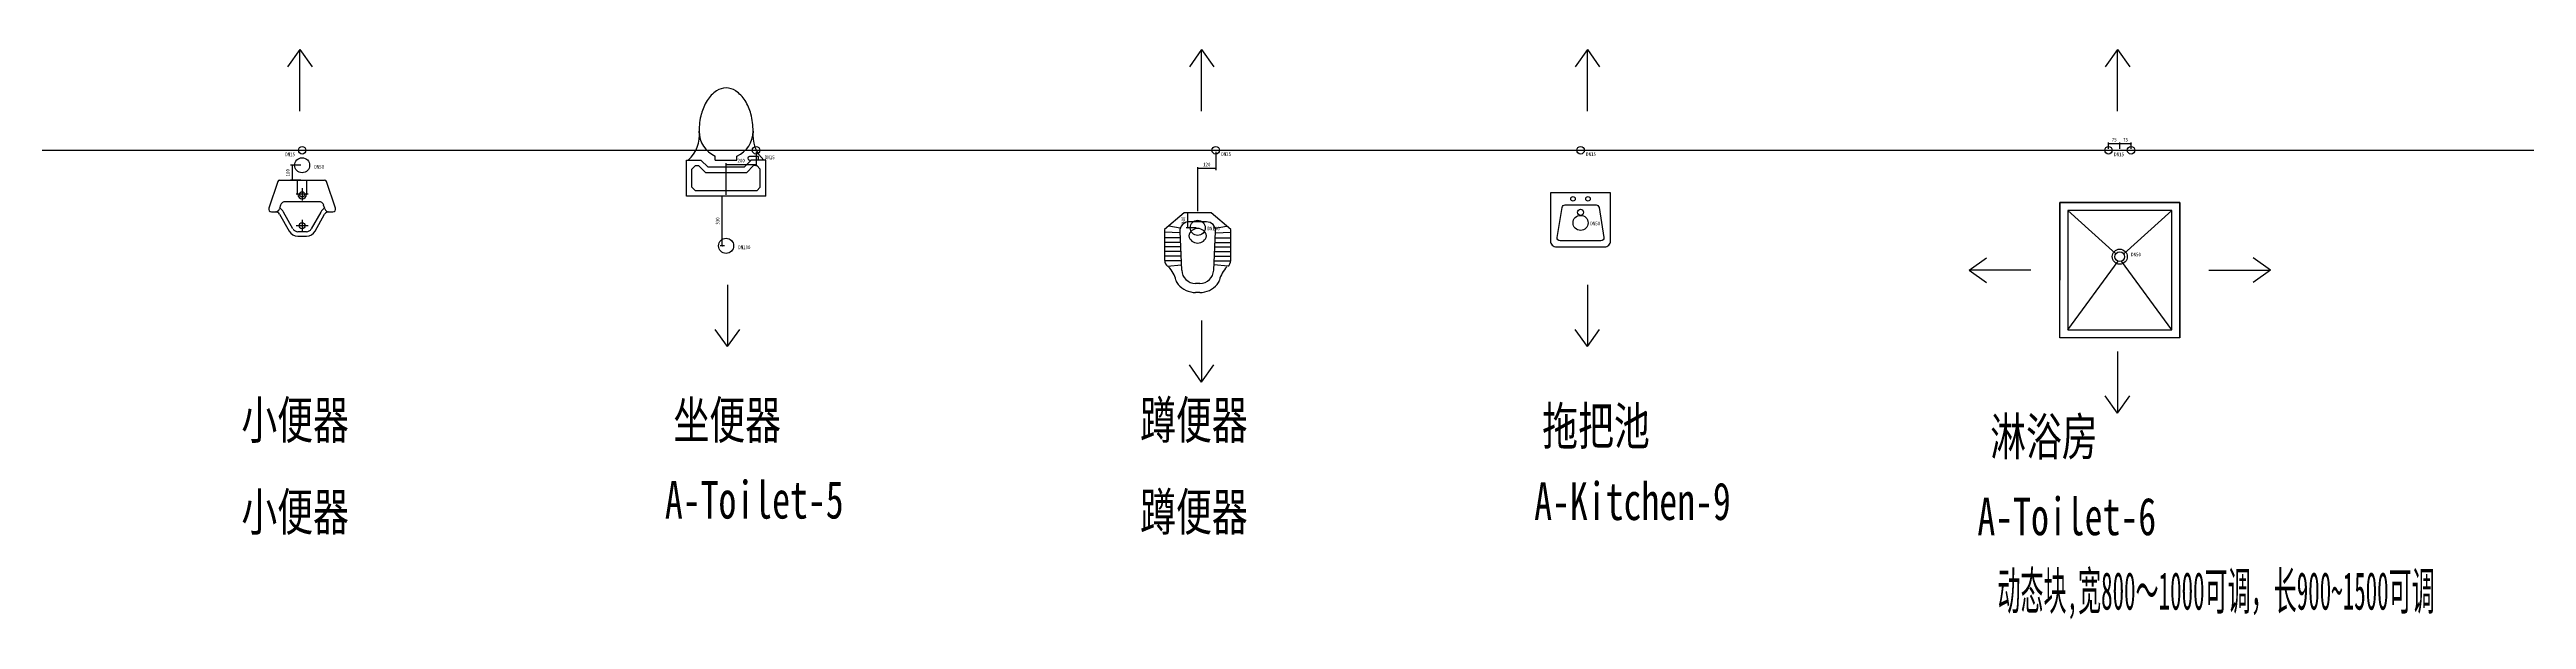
# Model space of a CAD drawing. Extents: x -84241 to 2571207, y -257021 to 1687411.
# Drawn here: x 1954 to 18452, y -256507 to -252718 of the extents above; entities that cross this region are included whole.
import ezdxf
from ezdxf.enums import TextEntityAlignment as Align

# ---------------------------------------------------------------- set-up
doc = ezdxf.new("R2010")
doc.units = 0
doc.header["$LTSCALE"] = 1000
doc.layers.get('0').update_dxf_attribs({"linetype": 'CONTINUOUS'})
doc.layers.get('Defpoints').update_dxf_attribs({"linetype": 'CONTINUOUS'})
for name, color, linetype in [('AD-NAME-ROOM', 9, 'CONTINUOUS'), ('AE-EQPM-KICH', 84, 'CONTINUOUS'), ('AE-EQPM-TOLT', 70, 'CONTINUOUS')]:
    doc.layers.add(name, color=color, linetype=linetype)
doc.styles.add('TH-STYLE1', font='STFANGSO.TTF', dxfattribs={"width": 0.8})
doc.dimstyles.new('TH-DIM10', dxfattribs={"dimscale": 10, "dimtxt": 2.5, "dimasz": 2, "dimexe": 1, "dimexo": 1, "dimgap": 1.5, "dimtad": 1, "dimdec": 3, "dimdsep": 46, "dimtxsty": 'TH-STYLE1', "dimblk1": 'ARCHTICK', "dimblk2": 'ARCHTICK', "dimsah": 1, "dimcen": -1, "dimclrd": 256, "dimclre": 256, "dimclrt": 256, "dimazin": 0, "dimtfac": 1, "dimtdec": 3, "dimtix": 1, "dimtmove": 2, "dimatfit": 0, "dimldrblk": 'ARCHTICK', "dimfxl": 2, "dimtolj": 1, "dimtzin": 0, "dimlwd": -1, "dimlwe": -1, "dimarcsym": 0})

# ---------------------------------------------------------------- blocks, each defined once
blk = doc.blocks.new('A-Kitchen-9')
at = {"ltscale": 0.6}
blk.add_line((400, -320), (400, 0), dxfattribs=at)
blk.add_lwpolyline([(400, 0), (0, 0), (0, -320, 0.414214), (40, -360), (360, -360, 0.414214), (400, -320)], format="xyb", dxfattribs=at)
blk.add_lwpolyline([(400, 0), (0, 0), (0, -320, 0.414214), (40, -360), (360, -360, 0.414214), (400, -320)], format="xyb", dxfattribs=at)
blk.add_lwpolyline([(323, -97), (356, -297, -0.463455), (336, -320), (64, -320, -0.463455), (44, -297), (77, -97, -0.366629), (97, -80), (303, -80, -0.366629)], format="xyb", close=True, dxfattribs=at)
blk.add_lwpolyline([(323, -97), (356, -297, -0.463455), (336, -320), (64, -320, -0.463455), (44, -297), (77, -97, -0.366629), (97, -80), (303, -80, -0.366629)], format="xyb", close=True, dxfattribs=at)
for centre, radius in [((150, -40), 15), ((200, -130), 20), ((250, -40), 15)]:
    blk.add_circle(centre, radius, dxfattribs=at)
blk = doc.blocks.new('*U454')
for p, q in [((0, 800), (0, 0)), ((900, 800), (0, 800)), ((53, 747), (53, 53)), ((847, 747), (53, 747)), ((341, 426), (53, 747)), ((847, 747), (391, 412)), ((341, 374), (53, 53)), ((847, 53), (391, 390)), ((0, 0), (518, 0)), ((53, 53), (496, 53))]:
    blk.add_line(p, q)
blk.add_lwpolyline([(900, 800), (900, 0), (0, 0), (0, 800), (900, 800)])
blk.add_lwpolyline([(53, 53), (847, 53), (847, 747), (53, 747)], close=True)
blk.add_circle((361, 400), 32.3)
blk = doc.blocks.new('_ArchTick')
at = {"color": 0, "linetype": 'ByBlock', "const_width": 0.4}
blk.add_lwpolyline([(-0.5, -0.5), (0.5, 0.5)], dxfattribs=at)
blk = doc.blocks.new('*D471')
at = {"transparency": 16777216}
for p, q in [((3627, -253487), (3560, -253487)), ((3570, -253487), (3570, -253587)), ((3627, -253587), (3560, -253587))]:
    blk.add_line(p, q, dxfattribs=at)
at = {"layer": 'Defpoints', "color": 0, "transparency": 16777216}
for p in [(3637, -253487), (3570, -253587), (3637, -253587)]:
    blk.add_point(p, dxfattribs=at)
at = {"transparency": 16777216, "xscale": 10, "yscale": 10, "zscale": 10}
for p, rotation in [((3570, -253487), 90), ((3570, -253587), 270)]:
    blk.add_blockref('_ArchTick', p, dxfattribs=dict(at, rotation=rotation))
at = {"transparency": 16777216, "insert": (3542, -253537), "char_height": 25, "attachment_point": 5, "rotation": 90, "style": 'TH-STYLE1'}
blk.add_mtext('\\A1;100', dxfattribs=at)
blk = doc.blocks.new('小便器')
at = {"layer": 'AE-EQPM-TOLT'}
for p, q in [((-30, -93), (-30, 0)), ((-162, -8), (-222, -185)), ((-143, -165), (-151, -188)), ((150, 0), (-150, 0)), ((112, -142), (-112, -142)), ((40, -93), (-40, -93)), ((0, -53), (0, -133)), ((30, 0), (30, -93)), ((151, -188), (143, -165)), ((222, -185), (162, -8)), ((-150, -226), (-87, -338)), ((-61, -323), (-124, -212)), ((40, -302), (-40, -302)), ((0, -263), (0, -342)), ((124, -212), (61, -323)), ((87, -338), (150, -226)), ((28, -342), (-28, -342)), ((-28, -372), (28, -372))]:
    blk.add_line(p, q, dxfattribs=at)
at = {"layer": 'AE-EQPM-TOLT', "flags": 128}
for points in [[(-204, -210), (-182, -210), (-178, -210)], [(178, -210), (182, -210), (204, -210)]]:
    blk.add_lwpolyline(points, dxfattribs=at)
at = {"layer": 'AE-EQPM-TOLT'}
for centre, radius in [((0, -93), 17.1), ((0, -302), 20)]:
    blk.add_circle(centre, radius, dxfattribs=at)
for centre, radius, start, end in [((-150, -12), 12.3, 90, 161.0754), ((-112, -176), 33.8, 90, 161.0754), ((0, -93), 29.5, 180, 0), ((112, -176), 33.8, 18.9246, 90), ((150, -12), 12.3, 18.9246, 90), ((-204, -191), 19, 161.0754, 270), ((-182, -178), 32.4, 270, 341.0754), ((-178, -242), 32.4, 29.4348, 90), ((-178, -242), 62.4, 29.4348, 64.2704), ((-28, -304), 37.6, 209.4348, 270), ((28, -304), 37.6, 270, 330.5652), ((178, -242), 62.4, 115.7296, 150.5652), ((178, -242), 32.4, 90, 150.5652), ((182, -178), 32.4, 198.9246, 270), ((204, -191), 19, 270, 18.9246), ((-28, -304), 67.6, 209.4348, 270), ((28, -304), 67.6, 270, 330.5652)]:
    blk.add_arc(centre, radius, start, end, dxfattribs=at)
blk = doc.blocks.new('*D472')
at = {"transparency": 16777216}
for p, q in [((6661, -253397), (6661, -253494)), ((6461, -253683), (6461, -253474)), ((6661, -253484), (6461, -253484))]:
    blk.add_line(p, q, dxfattribs=at)
at = {"layer": 'Defpoints', "color": 0, "transparency": 16777216}
for p in [(6661, -253387), (6461, -253484), (6461, -253693)]:
    blk.add_point(p, dxfattribs=at)
at = {"transparency": 16777216, "xscale": 10, "yscale": 10, "zscale": 10, "rotation": 180}
blk.add_blockref('_ArchTick', (6461, -253484), dxfattribs=at)
at = {"transparency": 16777216, "xscale": 10, "yscale": 10, "zscale": 10}
blk.add_blockref('_ArchTick', (6661, -253484), dxfattribs=at)
at = {"transparency": 16777216, "insert": (6561, -253456), "char_height": 25, "attachment_point": 5, "style": 'TH-STYLE1'}
blk.add_mtext('\\A1;200', dxfattribs=at)
blk = doc.blocks.new('*D473')
at = {"transparency": 16777216}
for p, q in [((6451, -253693), (6422, -253693)), ((6432, -253693), (6432, -254023)), ((6451, -254023), (6422, -254023))]:
    blk.add_line(p, q, dxfattribs=at)
at = {"layer": 'Defpoints', "color": 0, "transparency": 16777216}
for p in [(6461, -253693), (6432, -254023), (6461, -254023)]:
    blk.add_point(p, dxfattribs=at)
at = {"transparency": 16777216, "xscale": 10, "yscale": 10, "zscale": 10}
for p, rotation in [((6432, -253693), 90), ((6432, -254023), 270)]:
    blk.add_blockref('_ArchTick', p, dxfattribs=dict(at, rotation=rotation))
at = {"transparency": 16777216, "insert": (6404, -253858), "char_height": 25, "attachment_point": 5, "rotation": 90, "style": 'TH-STYLE1'}
blk.add_mtext('\\A1;330', dxfattribs=at)
blk = doc.blocks.new('*U460')
at = {"layer": 'AE-EQPM-TOLT', "lineweight": 25}
for p, q in [((-14, 530), (14, 530)), ((-201, 354), (-109, 345)), ((-107, 382), (-119, 124)), ((-14, 470), (14, 470)), ((119, 124), (107, 382)), ((201, 354), (109, 345)), ((-110, 320), (-220, 320)), ((-111, 289), (-220, 289)), ((-113, 258), (-220, 258)), ((-114, 227), (-220, 227)), ((-116, 197), (-220, 197)), ((-117, 166), (-220, 166)), ((110, 320), (220, 320)), ((111, 289), (220, 289)), ((113, 258), (220, 258)), ((114, 227), (220, 227)), ((116, 197), (220, 197)), ((117, 166), (220, 166)), ((-119, 134), (-220, 128)), ((-116, 103), (-192, 88)), ((-58, 60), (58, 60)), ((116, 103), (192, 88)), ((119, 134), (220, 128))]:
    blk.add_line(p, q, dxfattribs=at)
at = {"layer": 'AE-EQPM-TOLT', "lineweight": 25, "flags": 128}
blk.add_lwpolyline([(-220, 318), (-220, 112), (-90, 0), (90, 0), (220, 112), (220, 318)], dxfattribs=at)
at = {"layer": 'AE-EQPM-TOLT', "lineweight": 25}
for centre, radius, start, end in [((-14, 377), 153, 89.9346, 139.2152), ((14, 377), 153, 40.7834, 90), ((-176, 318), 43.9, 124.1138, 180), ((-325, 491), 185, 314.7801, 346.5931), ((-78, 432), 68.7, 139.2152, 166.5931), ((-14, 377), 92.8, 89.916, 177.3063), ((14, 377), 92.8, 2.6923, 90), ((78, 432), 68.7, 13.4055, 40.7834), ((325, 491), 185, 193.4055, 225.2186), ((176, 318), 43.9, 359.4235, 55.8848), ((0, 142), 59.7, 10.6532, 169.3457), ((-58, 121), 61, 177.3063, 270), ((0, 164), 59.7, 190.6532, 349.3457), ((58, 121), 61, 269.6519, 2.6923)]:
    blk.add_arc(centre, radius, start, end, dxfattribs=at)
blk = doc.blocks.new('*D474')
at = {"transparency": 16777216}
for p, q in [((9722, -253397), (9722, -253519)), ((9602, -253793), (9602, -253499)), ((9722, -253509), (9602, -253509))]:
    blk.add_line(p, q, dxfattribs=at)
at = {"layer": 'Defpoints', "color": 0, "transparency": 16777216}
for p in [(9722, -253387), (9602, -253509), (9602, -253803)]:
    blk.add_point(p, dxfattribs=at)
at = {"transparency": 16777216, "xscale": 10, "yscale": 10, "zscale": 10, "rotation": 180}
blk.add_blockref('_ArchTick', (9602, -253509), dxfattribs=at)
at = {"transparency": 16777216, "xscale": 10, "yscale": 10, "zscale": 10}
blk.add_blockref('_ArchTick', (9722, -253509), dxfattribs=at)
at = {"transparency": 16777216, "insert": (9662, -253482), "char_height": 25, "attachment_point": 5, "style": 'TH-STYLE1'}
blk.add_mtext('\\A1;120', dxfattribs=at)
blk = doc.blocks.new('*D475')
at = {"transparency": 16777216}
for p, q in [((9592, -253803), (9524, -253803)), ((9534, -253803), (9534, -253903)), ((9592, -253903), (9524, -253903))]:
    blk.add_line(p, q, dxfattribs=at)
at = {"layer": 'Defpoints', "color": 0, "transparency": 16777216}
for p in [(9602, -253803), (9534, -253903), (9602, -253903)]:
    blk.add_point(p, dxfattribs=at)
at = {"transparency": 16777216, "xscale": 10, "yscale": 10, "zscale": 10}
for p, rotation in [((9534, -253803), 90), ((9534, -253903), 270)]:
    blk.add_blockref('_ArchTick', p, dxfattribs=dict(at, rotation=rotation))
at = {"transparency": 16777216, "insert": (9506, -253853), "char_height": 25, "attachment_point": 5, "rotation": 90, "style": 'TH-STYLE1'}
blk.add_mtext('\\A1;100', dxfattribs=at)
blk = doc.blocks.new('*D476')
at = {"transparency": 16777216}
for p, q in [((15743, -253377), (15743, -253335)), ((15818, -253345), (15743, -253345)), ((15818, -253377), (15818, -253335))]:
    blk.add_line(p, q, dxfattribs=at)
at = {"layer": 'Defpoints', "color": 0, "transparency": 16777216}
for p in [(15743, -253345), (15743, -253387), (15818, -253387)]:
    blk.add_point(p, dxfattribs=at)
at = {"transparency": 16777216, "xscale": 10, "yscale": 10, "zscale": 10, "rotation": 180}
blk.add_blockref('_ArchTick', (15743, -253345), dxfattribs=at)
at = {"transparency": 16777216, "xscale": 10, "yscale": 10, "zscale": 10}
blk.add_blockref('_ArchTick', (15818, -253345), dxfattribs=at)
at = {"transparency": 16777216, "insert": (15781, -253317), "char_height": 25, "attachment_point": 5, "style": 'TH-STYLE1'}
blk.add_mtext('\\A1;75', dxfattribs=at)
blk = doc.blocks.new('*D477')
at = {"transparency": 16777216}
for p, q in [((15668, -253377), (15668, -253335)), ((15743, -253345), (15668, -253345)), ((15743, -253377), (15743, -253335))]:
    blk.add_line(p, q, dxfattribs=at)
at = {"layer": 'Defpoints', "color": 0, "transparency": 16777216}
for p in [(15668, -253345), (15668, -253387), (15743, -253387)]:
    blk.add_point(p, dxfattribs=at)
at = {"transparency": 16777216, "xscale": 10, "yscale": 10, "zscale": 10, "rotation": 180}
blk.add_blockref('_ArchTick', (15668, -253345), dxfattribs=at)
at = {"transparency": 16777216, "xscale": 10, "yscale": 10, "zscale": 10}
blk.add_blockref('_ArchTick', (15743, -253345), dxfattribs=at)
at = {"transparency": 16777216, "insert": (15706, -253317), "char_height": 25, "attachment_point": 5, "style": 'TH-STYLE1'}
blk.add_mtext('\\A1;75', dxfattribs=at)
blk = doc.blocks.new('A-Toilet-5')
for p, q in [((-264, 0), (-264, 240)), ((-264, 240), (-168, 240)), ((-264, 0), (-264, 240)), ((-264, 240), (-168, 240)), ((-228, 180), (-204, 204)), ((-228, 180), (-204, 204)), ((-228, 60), (-228, 180)), ((-228, 60), (-228, 180)), ((-204, 204), (-183, 204)), ((-204, 204), (-183, 204)), ((-135, 156), (-183, 204)), ((-135, 156), (-183, 204)), ((-120, 192), (-168, 240)), ((-120, 192), (-168, 240)), ((120, 192), (-120, 192)), ((120, 192), (-120, 192)), ((-72, 240), (-72, 267)), ((-72, 240), (-72, 267)), ((-72, 240), (72, 240)), ((-72, 240), (72, 240)), ((72, 240), (72, 267)), ((72, 240), (72, 267)), ((120, 192), (168, 240)), ((120, 192), (168, 240)), ((135, 156), (183, 204)), ((135, 156), (183, 204)), ((216, 264), (156, 264)), ((216, 264), (156, 264)), ((156, 240), (168, 240)), ((156, 240), (168, 240)), ((264, 240), (168, 240)), ((264, 240), (168, 240)), ((204, 204), (183, 204)), ((204, 204), (183, 204)), ((204, 204), (228, 180)), ((204, 204), (228, 180)), ((216, 240), (216, 264)), ((216, 240), (216, 264)), ((228, 60), (228, 180)), ((228, 60), (228, 180)), ((264, 0), (264, 240)), ((264, 0), (264, 240)), ((264, 0), (-264, 0)), ((264, 0), (-264, 0)), ((-204, 36), (-228, 60)), ((-204, 36), (-228, 60)), ((204, 36), (-204, 36)), ((204, 36), (-204, 36)), ((135, 156), (-135, 156)), ((135, 156), (-135, 156)), ((228, 60), (204, 36)), ((228, 60), (204, 36))]:
    blk.add_line(p, q)
for centre, radius, start, end in [((55, 522), 214, 123.5341, 147.9946), ((55, 522), 214, 123.5341, 147.9946), ((0, 604), 116, 90, 123.5341), ((0, 604), 116, 90, 123.5341), ((0, 604), 116, 56.4659, 90), ((0, 604), 116, 56.4659, 90), ((-55, 522), 214, 32.0054, 56.4659), ((-55, 522), 214, 32.0054, 56.4659), ((279, 432), 459, 165.4857, 180), ((279, 432), 459, 165.4857, 180), ((142, 468), 317, 147.9946, 165.4857), ((142, 468), 317, 147.9946, 165.4857), ((-142, 468), 317, 14.5143, 32.0054), ((-142, 468), 317, 14.5143, 32.0054), ((-279, 432), 459, 0, 14.5143), ((-279, 432), 459, 0, 14.5143), ((-394, 403), 216, 311.089, 7.7989), ((-394, 403), 216, 311.089, 7.7989), ((0, 432), 180, 180, 246.4218), ((0, 432), 180, 180, 246.4218), ((0, 432), 180, 293.5782, 360), ((0, 432), 180, 293.5782, 360), ((394, 403), 216, 172.2011, 228.911), ((394, 403), 216, 172.2011, 228.911), ((156, 252), 12, 90, 270), ((156, 252), 12, 90, 270)]:
    blk.add_arc(centre, radius, start, end)

msp = doc.modelspace()

# ---------------------------------------------------------------- linework, layer by layer
at = {"color": 1}
for p, q in [((3620.8003, -252717.9692), (3539.0121, -252832.4304)), ((3620.8003, -253128.3678), (3620.8003, -252717.9692)), ((3620.8003, -252717.9692), (3702.5884, -252832.4304)), ((9627.9976, -252717.9692), (9546.2095, -252832.4304)), ((9627.9976, -253128.3678), (9627.9976, -252717.9692)), ((9627.9976, -252717.9692), (9709.7858, -252832.4304)), ((12197.0386, -252717.9692), (12115.2505, -252832.4304)), ((12197.0386, -253128.3678), (12197.0386, -252717.9692)), ((12197.0386, -252717.9692), (12278.8268, -252832.4304)), ((15727.6915, -252717.9692), (15645.9034, -252832.4304)), ((15727.6915, -253128.3678), (15727.6915, -252717.9692)), ((15727.6915, -252717.9692), (15809.4797, -252832.4304)), ((14739.9213, -254184.6707), (14854.3826, -254102.8826)), ((15150.3199, -254184.6707), (14739.9213, -254184.6707)), ((14739.9213, -254184.6707), (14854.3826, -254266.4588)), ((16335.8593, -254184.6707), (16746.2579, -254184.6707)), ((16746.2579, -254184.6707), (16631.7966, -254102.8826)), ((16746.2579, -254184.6707), (16631.7966, -254266.4588)), ((6469.1494, -254282.2049), (6469.1494, -254692.6035)), ((12197.0386, -254282.2049), (12197.0386, -254692.6035)), ((9627.9976, -254518.9929), (9627.9976, -254929.3914)), ((6469.1494, -254692.6035), (6387.3612, -254578.1423)), ((6469.1494, -254692.6035), (6550.9375, -254578.1423)), ((12197.0386, -254692.6035), (12115.2505, -254578.1423)), ((12197.0386, -254692.6035), (12278.8268, -254578.1423)), ((9627.9976, -254929.3914), (9546.2095, -254814.9302)), ((9627.9976, -254929.3914), (9709.7858, -254814.9302)), ((15727.6915, -254725.1391), (15727.6915, -255135.5377)), ((15727.6915, -255135.5377), (15645.9034, -255021.0764)), ((15727.6915, -255135.5377), (15809.4797, -255021.0764))]:
    msp.add_line(p, q, dxfattribs=at)
msp.add_line((-16803.3785, -253387.2725), (52297.493, -253387.2725))
at = {"color": 5}
for centre in [(3636.7874, -253387.2725), (6660.5115, -253387.2725), (9721.6011, -253387.2725), (12151.5493, -253387.2725), (15818.0896, -253387.2725)]:
    msp.add_circle(centre, 25, dxfattribs=at)
at = {"color": 1}
msp.add_circle((15668.0896, -253387.2725), 25, dxfattribs=at)
at = {"color": 4}
for centre in [(3636.7874, -253487.2725), (9601.6011, -253903.1592), (12151.5493, -253870.0275), (6460.5115, -254022.8109), (15743.0896, -254094.8568)]:
    msp.add_circle(centre, 50, dxfattribs=at)

# ---------------------------------------------------------------- block references
for name, p in [('A-Toilet-5', (6460.5115, -253692.8109)), ('小便器', (3636.7874, -253587.2725))]:
    msp.add_blockref(name, p, dxfattribs=at)
at = {"color": 4, "rotation": 180}
msp.add_blockref('*U460', (9601.6011, -253803.1592), dxfattribs=at)
at = {"layer": 'AE-EQPM-KICH', "linetype": 'ByBlock'}
msp.add_blockref('A-Kitchen-9', (11951.5493, -253670.0275), dxfattribs=at)
at = {"layer": 'AE-EQPM-TOLT', "rotation": 270}
msp.add_blockref('*U454', (15343.0896, -253734.1059), dxfattribs=at)

# ---------------------------------------------------------------- texts
at = {"char_height": 25, "attachment_point": 1, "style": 'TH-STYLE1'}
for s, insert in [('DN15', (3524.4837, -253402.1604)), ('DN50', (3717.7849, -253484.5591)), ('DN15', (6718.809, -253421.8606)), ('DN25', (9758.4935, -253400.4556)), ('DN15', (12188.4417, -253400.4556)), ('DN15', (15705.7859, -253402.1604)), ('DN100', (9666.8339, -253894.7134)), ('DN50', (12216.7821, -253861.5817)), ('DN100', (6541.5091, -254020.0975)), ('DN50', (15818.7676, -254067.775))]:
    msp.add_mtext_dynamic_manual_height_columns(s, width=125.787355, gutter_width=1250, heights=[0], dxfattribs=dict(at, insert=insert))
at = {"layer": 'AD-NAME-ROOM', "style": 'TH-STYLE1'}
for s, width, p in [('小便器', 0.7, (3589.992, -255305.9671)), ('坐便器', 0.7, (6468.049, -255305.9671)), ('蹲便器', 0.7, (9576.4716, -255305.9671)), ('拖把池', 0.7, (12254.6201, -255346.154)), ('淋浴房', 0.7, (15237.6578, -255416.6943)), ('A-Toilet-5', 0.7, (6648.1647, -255836.5599)), ('A-Kitchen-9', 0.7, (12497.537, -255846.154)), ('A-Toilet-6', 0.7, (15390.0089, -255947.2871)), ('动态块,宽800～1000可调，长900~1500可调', 0.45, (16384.5396, -256442.3896))]:
    msp.add_text(s, height=250, dxfattribs=dict(at, width=width)).set_placement(p, align=Align.CENTER)
at = {"layer": 'AD-NAME-ROOM', "color": 1, "style": 'TH-STYLE1', "width": 0.7}
for s, p in [('小便器', (3589.992, -255917.0439)), ('蹲便器', (9576.4716, -255917.0439))]:
    msp.add_text(s, height=250, dxfattribs=at).set_placement(p, align=Align.CENTER)

# ---------------------------------------------------------------- dimensions: what is measured, and where the dimension line sits
at = {"color": 4}
for base, p1, p2, picture, middle in [((6460.5115, -253484.1362), (6660.5115, -253387.2725), (6460.5115, -253692.8109), '*D472', (6560.5115, -253456.3332)), ((9601.6011, -253509.314), (9721.6011, -253387.2725), (9601.6011, -253803.1592), '*D474', (9661.6011, -253481.511))]:
    dim = msp.add_linear_dim(base=base, p1=p1, p2=p2, dimstyle='TH-DIM10', override={"dimasz": 1}, dxfattribs=at)
    dim.commit()
    dim.dimension.update_dxf_attribs({"geometry": picture, "text_midpoint": middle})
for base, p1, p2, picture, middle in [((15668.0896, -253344.5193), (15743.0896, -253387.2725), (15668.0896, -253387.2725), '*D477', (15705.5896, -253316.7163)), ((15743.0896, -253344.5193), (15818.0896, -253387.2725), (15743.0896, -253387.2725), '*D476', (15780.5896, -253316.7163))]:
    dim = msp.add_linear_dim(base=base, p1=p1, p2=p2, dimstyle='TH-DIM10', override={"dimasz": 1})
    dim.commit()
    dim.dimension.update_dxf_attribs({"geometry": picture, "text_midpoint": middle})
for base, p1, p2, picture, middle in [((3569.9263, -253587.2725), (3636.7874, -253487.2725), (3636.7874, -253587.2725), '*D471', (3542.1233, -253537.2725)), ((6431.6001, -254022.8109), (6460.5115, -253692.8109), (6460.5115, -254022.8109), '*D473', (6403.7971, -253857.8109)), ((9533.6111, -253903.1592), (9601.6011, -253803.1592), (9601.6011, -253903.1592), '*D475', (9505.8081, -253853.1592))]:
    dim = msp.add_linear_dim(base=base, p1=p1, p2=p2, angle=90, dimstyle='TH-DIM10', override={"dimasz": 1}, dxfattribs=at)
    dim.commit()
    dim.dimension.update_dxf_attribs({"geometry": picture, "text_midpoint": middle})

doc.saveas('drawing.dxf')
